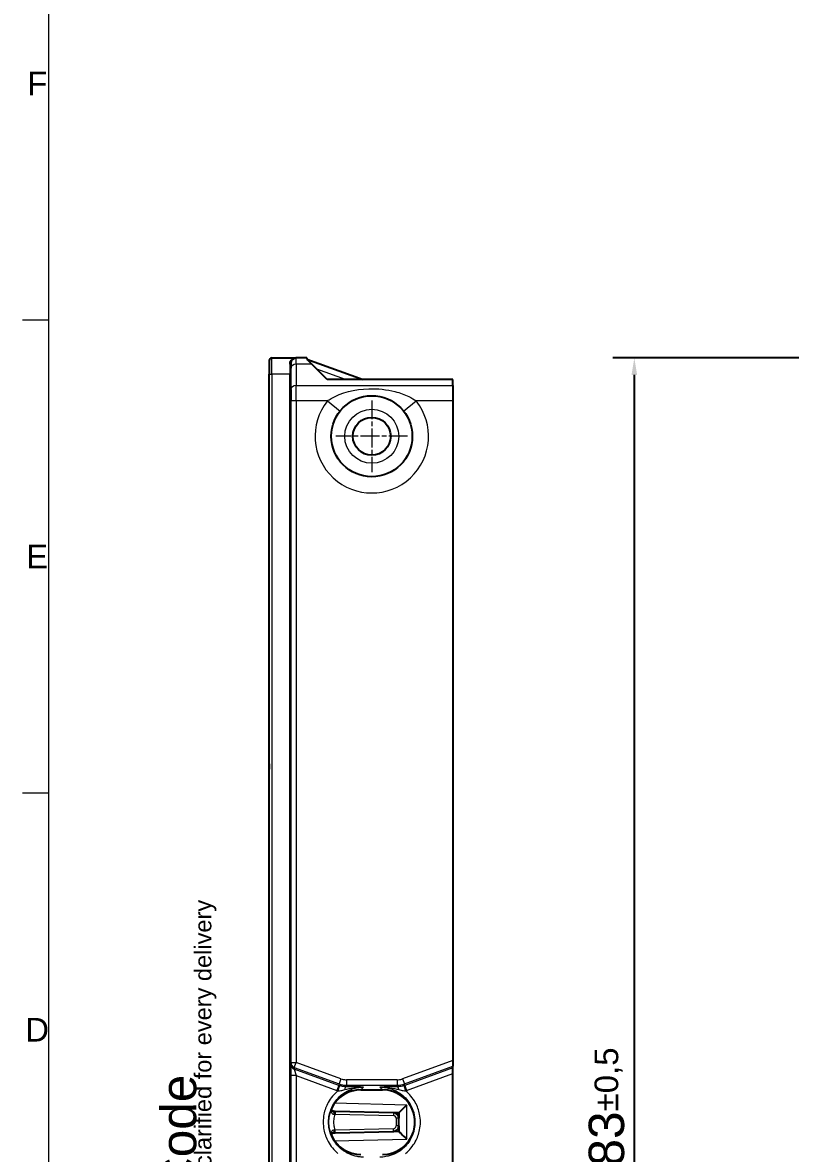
# Model space of a CAD drawing. Header units: millimetres. Extents: x 0 to 1486, y 0 to 1051.
# Drawn here: x 20.1 to 162.3, y 283.7 to 493.1 of the extents above; entities that cross this region are included whole.
import ezdxf

# ---------------------------------------------------------------- set-up
doc = ezdxf.new("R2010")
doc.units = ezdxf.units.MM
doc.header["$LTSCALE"] = 1.25
doc.linetypes.add('CHAIN', pattern=[0.3543, 0.2362, -0.0295, 0.0591, -0.0295])
for name, color, linetype, lineweight, true_color in [('Bemaßungen(DIN)', 7, 'Continuous', 5, 0x262659), ('Mittelpunktmarkierung(DIN)', 7, 'Continuous', 9, 0x262659), ('Sichtbare Kanten(DIN)', 7, 'Continuous', 25, 0x262659), ('Sichtbare tangentiale Kanten(DIN)', 7, 'Continuous', 15, 0x1a1a3e), ('Skizziergeometrie(DIN)', 7, 'Continuous', 9, 0x262659), ('Symbole(DIN)', 7, 'Continuous', 15, 0x262659)]:
    doc.layers.add(name, color=color, linetype=linetype, lineweight=lineweight, true_color=true_color)
doc.styles.add('Aktuell-DIN', font='arial.ttf')
doc.styles.add('Aktuell-DINGroßer Text', font='arial.ttf')
doc.dimstyles.new('STANDARD-DIN', dxfattribs={"dimscale": 1.25, "dimtxt": 5.25, "dimasz": 2.5, "dimexe": 3.175, "dimexo": 0, "dimgap": 0.8, "dimtad": 1, "dimrnd": 1e-08, "dimtxsty": 'Aktuell-DINGroßer Text', "dimcen": 0.09, "dimdle": 10, "dimclrd": 256, "dimclre": 256, "dimclrt": 256, "dimazin": 2, "dimtfac": 0.666667, "dimtmove": 0, "dimatfit": 3, "dimfxl": 1, "dimtolj": 1, "dimlwd": 25, "dimlwe": 25, "dimarcsym": 0})

# ---------------------------------------------------------------- blocks, each defined once
blk = doc.blocks.new('Ränder Standardrahmen')
at = {"layer": 'Skizziergeometrie(DIN)'}
for p, q in [((20, 350.42), (16.1, 350.42)), ((20, 280.33), (16.1, 280.33))]:
    blk.add_line(p, q, dxfattribs=at)
at = {"layer": 'Skizziergeometrie(DIN)', "flags": 128}
blk.add_lwpolyline([(20, 20), (20, 821), (1169, 821), (1169, 20), (20, 20)], dxfattribs=at)
at = {"layer": 'Symbole(DIN)', "color": 179, "true_color": 0x262659, "char_height": 3.5, "attachment_point": 7, "style": 'Aktuell-DIN'}
for s, insert in [('F', (16.78, 383.71)), ('E', (16.62, 313.63)), ('D', (16.48, 243.54))]:
    blk.add_mtext(s, dxfattribs=dict(at, insert=insert))
blk = doc.blocks.new('*D11')
at = {"layer": 'Bemaßungen(DIN)', "color": 250, "linetype": 'Continuous', "lineweight": 25, "true_color": 0x3f3f3f, "transparency": 16777216}
for p, q in [((209.14, 431.01), (129.4, 431.01)), ((133.37, 427.88), (133.37, 151.13)), ((209.14, 148.01), (129.4, 148.01))]:
    blk.add_line(p, q, dxfattribs=at)
at = {"layer": 'Bemaßungen(DIN)', "color": 250, "linetype": 'Continuous', "true_color": 0x3f3f3f, "transparency": 16777216}
for points in [[(132.85, 427.88), (133.89, 427.88), (133.37, 431.01)], [(132.85, 151.13), (133.89, 151.13), (133.37, 148.01)]]:
    blk.add_solid(points, dxfattribs=at)
at = {"layer": 'Defpoints', "color": 0, "linetype": 'Continuous', "transparency": 16777216}
for p in [(209.14, 431.01), (133.37, 148.01), (209.14, 148.01)]:
    blk.add_point(p, dxfattribs=at)
at = {"layer": 'Bemaßungen(DIN)', "color": 179, "linetype": 'Continuous', "lineweight": 25, "true_color": 0x262659, "transparency": 16777216, "insert": (124.92, 276.19), "char_height": 6.5625, "attachment_point": 1, "rotation": 90, "style": 'Aktuell-DINGroßer Text'}
blk.add_mtext('\\A1;283{\\H4.375;±0,5}', dxfattribs=at)

msp = doc.modelspace()

# ---------------------------------------------------------------- linework, layer by layer
at = {"layer": 'Mittelpunktmarkierung(DIN)', "linetype": 'CHAIN', "ltscale": 11.778699}
for p, q in [((84.766, 423.133), (84.766, 409.883)), ((91.391, 416.508), (78.141, 416.508))]:
    msp.add_line(p, q, dxfattribs=at)
at = {"layer": 'Sichtbare Kanten(DIN)'}
for p, q in [((65.766, 430.508), (65.766, 428.008)), ((66.266, 431.008), (70.766, 431.008)), ((69.766, 430.008), (69.766, 429.129)), ((72.766, 431.008), (70.766, 431.008)), ((72.766, 431.008), (72.766, 430.758)), ((72.766, 430.795), (83.171, 427.008)), ((72.766, 430.758), (73.687, 429.837)), ((76.516, 427.008), (73.687, 429.837)), ((65.766, 151.008), (65.766, 428.008)), ((69.766, 425.173), (69.766, 429.129)), ((69.766, 425.173), (69.766, 423.051)), ((99.766, 427.008), (76.516, 427.008)), ((99.766, 425.88), (99.766, 427.008)), ((99.766, 425.88), (99.766, 423.051)), ((69.766, 300.543), (69.766, 423.051)), ((99.766, 423.051), (99.766, 300.907)), ((65.766, 405.531), (65.761, 405.531)), ((65.761, 405.445), (65.761, 405.531)), ((65.766, 405.445), (65.761, 405.445)), ((65.761, 405.272), (65.761, 405.445)), ((65.766, 405.272), (65.761, 405.272)), ((65.761, 405.185), (65.761, 405.272)), ((65.766, 405.185), (65.761, 405.185)), ((65.766, 360.358), (65.761, 360.358)), ((65.761, 355.848), (65.761, 360.358)), ((65.756, 355.858), (65.756, 354.858)), ((65.761, 355.858), (65.756, 355.858)), ((65.761, 354.858), (65.756, 354.858)), ((65.766, 355.848), (65.761, 355.848)), ((65.761, 354.868), (65.766, 354.868)), ((65.761, 350.358), (65.761, 354.868)), ((65.766, 350.358), (65.761, 350.358)), ((69.766, 300.244), (69.766, 300.543)), ((69.766, 298.117), (69.766, 300.244)), ((99.766, 300.907), (99.766, 299.844)), ((99.766, 299.544), (99.766, 299.844)), ((99.766, 298.48), (99.766, 299.544)), ((69.766, 280.9), (69.766, 298.117)), ((99.766, 280.536), (99.766, 298.48)), ((82.766, 295.508), (86.766, 295.508)), ((78.002, 291.493), (77.693, 291.501)), ((88.79, 291.23), (78.002, 291.493)), ((89.766, 291.206), (88.79, 291.23)), ((89.766, 291.206), (89.766, 290.23)), ((89.766, 291.206), (89.766, 291.206)), ((89.766, 288.786), (89.766, 290.23)), ((77.693, 287.515), (78.002, 287.523)), ((78.002, 287.523), (88.79, 287.787)), ((88.79, 287.787), (89.766, 287.81)), ((89.766, 288.786), (89.766, 287.81)), ((89.766, 287.81), (89.766, 287.81))]:
    msp.add_line(p, q, dxfattribs=at)
for radius in [7.5, 3.5]:
    msp.add_circle((84.766, 416.508), radius, dxfattribs=at)
for centre, radius, start, end in [((66.266, 430.508), 0.5, 90, 180), ((70.766, 430.008), 1, 90, 180), ((82.766, 289.508), 6, 90, 154.70578), ((86.766, 289.508), 6, 17.23411, 90), ((88.766, 290.23), 1, 0, 88.6), ((86.766, 289.508), 6, 342.76589, 17.23411), ((82.766, 289.508), 6, 205.29422, 270), ((86.766, 289.508), 6, 270, 342.76589), ((88.766, 288.786), 1, 271.4, 0)]:
    msp.add_arc(centre, radius, start, end, dxfattribs=at)
for centre, major_axis, start_param, end_param in [((91.266, 292.67), (1.5, 1.464), 1.5842061, 3.1288225), ((91.266, 286.347), (-1.5, 1.464), 0.0127702, 1.5573866)]:
    msp.add_ellipse(centre, major_axis=major_axis, ratio=0.0130868, start_param=start_param, end_param=end_param, dxfattribs=at)
for points, knots in [([(77.341, 292.072), (77.313, 292.012), (77.3, 291.945), (77.307, 291.812), (77.327, 291.747), (77.364, 291.688), (77.366, 291.685), (77.368, 291.682)], [0, 0, 0, 0, 0.4969575, 0.4969575, 0.9939149, 0.9939149, 1.0208147, 1.0208147, 1.0208147, 1.0208147]), ([(77.693, 291.501), (77.667, 291.502), (77.641, 291.505), (77.577, 291.519), (77.54, 291.534), (77.464, 291.576), (77.429, 291.606), (77.388, 291.653), (77.378, 291.667), (77.368, 291.681)], [-0.22924203, -0.22924203, -0.22924203, -0.22924203, -0.21123389, -0.21123389, -0.18242086, -0.18242086, -0.14496393, -0.14496393, -0.12920905, -0.12920905, -0.12920905, -0.12920905]), ([(77.368, 287.334), (77.366, 287.331), (77.364, 287.328), (77.327, 287.269), (77.307, 287.204), (77.3, 287.071), (77.313, 287.004), (77.341, 286.945)], [0.9670152, 0.9670152, 0.9670152, 0.9670152, 0.9939149, 0.9939149, 1.4908724, 1.4908724, 1.9878298, 1.9878298, 1.9878298, 1.9878298]), ([(77.368, 287.334), (77.368, 287.334), (77.368, 287.334), (77.368, 287.334), (77.389, 287.367), (77.417, 287.398), (77.475, 287.446), (77.503, 287.464), (77.563, 287.492), (77.595, 287.502), (77.649, 287.512), (77.671, 287.515), (77.693, 287.515)], [-0.10003204, -0.10003204, -0.10003204, -0.10003204, -0.10003166, -0.10003166, -0.10003166, -0.06495635, -0.06495635, -0.03926769, -0.03926769, -0.01510296, -0.01510296, 0, 0, 0, 0])]:
    msp.add_open_spline(points, degree=3, knots=knots, dxfattribs=at)
at = {"layer": 'Sichtbare tangentiale Kanten(DIN)'}
for p, q in [((66.266, 428.008), (66.266, 431.008)), ((69.566, 429.883), (69.566, 428.008)), ((70.766, 429.837), (70.766, 431.008)), ((70.766, 429.837), (70.766, 425.88)), ((73.687, 429.837), (70.766, 429.837)), ((65.766, 428.008), (66.266, 428.008)), ((69.566, 428.008), (66.266, 428.008)), ((66.266, 428.008), (66.266, 151.008)), ((69.766, 428.008), (69.566, 428.008)), ((69.566, 151.008), (69.566, 428.008)), ((79.92, 427.008), (74.567, 428.956)), ((70.766, 423.051), (70.766, 425.88)), ((70.766, 425.88), (99.766, 425.88)), ((70.766, 423.051), (69.766, 423.051)), ((70.766, 423.051), (70.766, 300.543)), ((76.554, 423.051), (70.766, 423.051)), ((76.554, 423.051), (78.9, 421.182)), ((90.631, 421.182), (92.978, 423.051)), ((99.766, 423.051), (92.978, 423.051)), ((69.766, 300.543), (70.766, 300.543)), ((70.424, 299.604), (70.766, 300.543)), ((70.424, 299.604), (70.424, 299.304)), ((70.424, 299.604), (78.71, 296.589)), ((79.052, 297.528), (70.766, 300.543)), ((99.766, 300.907), (90.48, 297.528)), ((90.822, 296.589), (99.766, 299.844)), ((99.766, 299.544), (90.871, 296.307)), ((70.766, 298.117), (69.766, 298.117)), ((70.424, 299.304), (70.766, 298.117)), ((78.66, 296.307), (70.424, 299.304)), ((70.766, 298.117), (70.766, 280.9)), ((70.766, 298.117), (78.318, 295.368)), ((79.052, 297.528), (78.71, 296.589)), ((89.454, 297.347), (80.077, 297.347)), ((80.077, 297.347), (80.077, 296.347)), ((89.454, 297.347), (89.454, 296.347)), ((90.48, 297.528), (90.822, 296.589)), ((91.213, 295.368), (99.766, 298.48)), ((78.66, 296.307), (78.318, 295.368)), ((78.814, 296.254), (78.511, 295.302)), ((78.71, 296.589), (78.66, 296.307)), ((80.025, 296.055), (80.077, 296.347)), ((80.077, 296.347), (89.454, 296.347)), ((82.766, 295.508), (83.256, 295.998)), ((86.276, 295.998), (86.766, 295.508)), ((89.454, 296.347), (89.506, 296.055)), ((90.718, 296.254), (91.022, 295.302)), ((90.871, 296.307), (90.822, 296.589)), ((90.871, 296.307), (91.213, 295.368)), ((91.226, 292.67), (77.883, 292.996)), ((78.002, 291.493), (77.99, 290.994)), ((88.79, 291.23), (88.778, 290.73)), ((91.226, 286.347), (91.226, 292.67)), ((77.99, 290.994), (88.778, 290.73)), ((89.766, 290.23), (89.266, 290.23)), ((89.266, 290.23), (89.266, 288.786)), ((88.778, 288.286), (77.99, 288.023)), ((78.002, 287.523), (77.99, 288.023)), ((88.79, 287.787), (88.778, 288.286)), ((89.766, 288.786), (89.266, 288.786)), ((77.883, 286.021), (91.226, 286.347))]:
    msp.add_line(p, q, dxfattribs=at)
msp.add_circle((84.766, 416.508), 5, dxfattribs=at)
for centre, radius, start, end in [((84.766, 416.508), 10.5, 141.45298, 38.54702), ((88.766, 290.23), 0.5, 0, 88.6), ((88.766, 288.786), 0.5, 271.4, 0)]:
    msp.add_arc(centre, radius, start, end, dxfattribs=at)
for centre, major_axis, ratio, start_param, end_param in [((69.566, 430.008), (0.2, 0), 0.625, 4.712389, 6.2831853), ((70.766, 429.129), (-1, 0), 0.7071068, 4.712389, 6.2831853), ((70.766, 425.173), (-1, 0), 0.7071068, 4.712389, 6.2831853), ((70.766, 300.543), (-1, 0), 0.9993102, 0, 1.2219522), ((70.766, 300.244), (-1, 0), 0.9993102, 0, 1.2219522), ((80.028, 300.069), (-0.869, -4.927), 0.9993719, 6.1087598, 6.1494074), ((80.028, 300.069), (-0.695, -3.943), 0.9990583, 6.1087598, 6.1494074), ((80.078, 300.349), (-0.695, -3.94), 0.9996858, 6.1087598, 6.4576108), ((80.025, 295.055), (0.011, 1), 0.3086927, 0.0366997, 1.0938503), ((89.454, 300.349), (0.695, -3.94), 0.9996858, 6.1087598, 6.4576108), ((89.506, 295.055), (-0.011, 1), 0.3090376, 5.1896923, 6.2464813), ((89.503, 300.069), (0.695, -3.943), 0.9990583, 0.1339366, 0.1744255), ((89.503, 300.069), (0.869, -4.927), 0.9993719, 0.1339366, 0.1744255), ((76.949, 291.408), (0.418, 0.275), 0.6568606, 5.1968358, 6.2792333), ((77.681, 291.001), (0.012, 0.5), 0.1924926, 4.6613674, 6.2831853), ((76.949, 287.608), (0.418, -0.275), 0.6568606, 0.003952, 1.0863495), ((77.681, 288.015), (0.012, -0.5), 0.1924926, 0, 1.6218179)]:
    msp.add_ellipse(centre, major_axis=major_axis, ratio=ratio, start_param=start_param, end_param=end_param, dxfattribs=at)
for points, knots in [([(69.566, 429.883), (69.566, 430), (69.585, 430.111), (69.67, 430.372), (69.754, 430.506), (69.984, 430.757), (70.138, 430.856), (70.452, 430.98), (70.61, 431.008), (70.766, 431.008)], [-0.31213196, -0.31213196, -0.31213196, -0.31213196, -0.2641586, -0.2641586, -0.18740123, -0.18740123, -0.08891825, -0.08891825, 0.00076641, 0.00076641, 0.00076641, 0.00076641]), ([(76.554, 423.051), (76.77, 423.206), (77, 423.356), (79.082, 424.578), (81.591, 425.229), (85.901, 425.352), (87.567, 425.17), (89.992, 424.549), (90.854, 424.236), (92.124, 423.608), (92.576, 423.34), (92.978, 423.051)], [-1.8951846, -1.8951846, -1.8951846, -1.8951846, -1.7910672, -1.7910672, -0.9984774, -0.9984774, -0.5031088, -0.5031088, -0.1935034, -0.1935034, 0, 0, 0, 0]), ([(79.052, 297.528), (79.333, 297.425), (79.63, 297.365), (79.979, 297.348), (80.028, 297.347), (80.077, 297.347)], [-0.17442551, -0.17442551, -0.17442551, -0.17442551, 0.12539741, 0.12539741, 0.17442551, 0.17442551, 0.17442551, 0.17442551]), ([(89.454, 297.347), (89.754, 297.347), (90.054, 297.392), (90.387, 297.495), (90.434, 297.511), (90.48, 297.528)], [-0.17442551, -0.17442551, -0.17442551, -0.17442551, 0.12539741, 0.12539741, 0.17442551, 0.17442551, 0.17442551, 0.17442551]), ([(78.511, 295.302), (77.774, 294.699), (77.155, 293.955), (76.324, 292.447), (76.057, 291.715), (75.814, 290.487), (75.767, 290.006), (75.766, 289.524), (75.765, 289.043), (75.81, 288.561), (76.048, 287.331), (76.312, 286.598), (77.142, 285.077), (77.767, 284.323), (78.511, 283.714)], [0.513899, 0.513899, 0.513899, 0.513899, 0.799271, 0.799271, 1.0303619, 1.0303619, 1.1747937, 1.1747937, 1.1747937, 1.3192686, 1.3192686, 1.5504286, 1.5504286, 1.8388807, 1.8388807, 1.8388807, 1.8388807]), ([(83.256, 283.018), (83.111, 283.018), (82.961, 283.023), (82.666, 283.044), (82.519, 283.059), (82.27, 283.093), (82.168, 283.11), (81.033, 283.322), (80.049, 283.77), (78.545, 284.961), (77.974, 285.638), (77.239, 286.986), (77.01, 287.622), (76.804, 288.687), (76.765, 289.105), (76.766, 289.522), (76.767, 289.939), (76.808, 290.356), (77.018, 291.42), (77.249, 292.055), (77.99, 293.399), (78.563, 294.074), (80.072, 295.259), (81.058, 295.703), (82.191, 295.91), (82.292, 295.926), (82.535, 295.959), (82.679, 295.974), (82.968, 295.993), (83.114, 295.998), (83.256, 295.998)], [-2.3527797, -2.3527797, -2.3527797, -2.3527797, -2.3016425, -2.3016425, -2.2505052, -2.2505052, -2.2146586, -2.2146586, -1.8509365, -1.8509365, -1.5504286, -1.5504286, -1.3192686, -1.3192686, -1.1747937, -1.1747937, -1.1747937, -1.0303619, -1.0303619, -0.799271, -0.799271, -0.4988529, -0.4988529, -0.1351309, -0.1351309, -0.1000076, -0.1000076, -0.0500038, -0.0500038, 0, 0, 0, 0]), ([(78.511, 295.302), (78.676, 295.307), (78.854, 295.326), (79.266, 295.396), (79.503, 295.451), (79.756, 295.518)], [-0.15781046, -0.15781046, -0.15781046, -0.15781046, -0.08556942, -0.08556942, 0, 0, 0, 0]), ([(80.025, 296.055), (79.808, 296.058), (79.59, 296.078), (79.184, 296.15), (78.997, 296.196), (78.814, 296.254)], [0, 0, 0, 0, 0.08556942, 0.08556942, 0.15781046, 0.15781046, 0.15781046, 0.15781046]), ([(79.756, 295.518), (80.292, 295.659), (80.86, 295.785), (81.737, 295.914), (82.032, 295.947), (82.482, 295.979), (82.637, 295.988), (82.946, 295.998), (83.1, 296), (83.256, 295.998)], [-0.36094258, -0.36094258, -0.36094258, -0.36094258, -0.17991334, -0.17991334, -0.09086043, -0.09086043, -0.04487227, -0.04487227, 0.00111587, 0.00111587, 0.00111587, 0.00111587]), ([(83.256, 295.998), (83.127, 296.001), (82.994, 296.004), (82.731, 296.009), (82.599, 296.012), (82.209, 296.02), (81.95, 296.025), (81.152, 296.04), (80.599, 296.048), (80.025, 296.055)], [-0.00111587, -0.00111587, -0.00111587, -0.00111587, 0.04487227, 0.04487227, 0.09086043, 0.09086043, 0.17991334, 0.17991334, 0.36094258, 0.36094258, 0.36094258, 0.36094258]), ([(89.506, 296.055), (88.946, 296.048), (88.405, 296.04), (87.335, 296.02), (86.804, 296.009), (86.276, 295.998)], [0, 0, 0, 0, 0.1767677, 0.1767677, 0.36200349, 0.36200349, 0.36200349, 0.36200349]), ([(86.276, 295.998), (86.9, 296.004), (87.525, 295.955), (88.699, 295.779), (89.253, 295.656), (89.775, 295.518)], [-0.36200349, -0.36200349, -0.36200349, -0.36200349, -0.1767677, -0.1767677, 0, 0, 0, 0]), ([(86.276, 295.998), (86.652, 295.998), (87.028, 295.965), (88.434, 295.718), (89.423, 295.28), (90.946, 294.099), (91.527, 293.42), (92.279, 292.065), (92.513, 291.425), (92.725, 290.35), (92.766, 289.929), (92.766, 289.508), (92.766, 289.087), (92.725, 288.666), (92.513, 287.592), (92.279, 286.951), (91.527, 285.596), (90.946, 284.917), (89.423, 283.736), (88.434, 283.298), (87.028, 283.051), (86.652, 283.018), (86.276, 283.018)], [-2.4565815, -2.4565815, -2.4565815, -2.4565815, -2.3263434, -2.3263434, -1.9624607, -1.9624607, -1.6592076, -1.6592076, -1.425936, -1.425936, -1.2801413, -1.2801413, -1.2801413, -1.1343465, -1.1343465, -0.9010749, -0.9010749, -0.5978218, -0.5978218, -0.2339391, -0.2339391, -0.103701, -0.103701, -0.103701, -0.103701]), ([(90.718, 296.254), (90.558, 296.203), (90.395, 296.162), (89.988, 296.083), (89.746, 296.058), (89.506, 296.055)], [-0.15790026, -0.15790026, -0.15790026, -0.15790026, -0.09476594, -0.09476594, 0, 0, 0, 0]), ([(89.775, 295.518), (90.056, 295.444), (90.317, 295.385), (90.723, 295.322), (90.877, 295.307), (91.022, 295.302)], [0, 0, 0, 0, 0.09476594, 0.09476594, 0.15790026, 0.15790026, 0.15790026, 0.15790026]), ([(91.022, 283.714), (91.752, 284.313), (92.369, 285.051), (93.204, 286.557), (93.474, 287.296), (93.718, 288.536), (93.766, 289.022), (93.766, 289.508), (93.766, 289.994), (93.718, 290.48), (93.474, 291.72), (93.204, 292.459), (92.369, 293.965), (91.752, 294.704), (91.022, 295.302)], [0.6176743, 0.6176743, 0.6176743, 0.6176743, 0.9010749, 0.9010749, 1.1343465, 1.1343465, 1.2801413, 1.2801413, 1.2801413, 1.425936, 1.425936, 1.6592076, 1.6592076, 1.9426083, 1.9426083, 1.9426083, 1.9426083]), ([(77.109, 291.515), (77.012, 291.238), (76.934, 290.954), (76.803, 290.284), (76.766, 289.896), (76.766, 289.508), (76.766, 289.12), (76.803, 288.732), (76.934, 288.062), (77.012, 287.778), (77.109, 287.501)], [-0.96139313, -0.96139313, -0.96139313, -0.96139313, -0.88784824, -0.88784824, -0.79070262, -0.79070262, -0.79070262, -0.693557, -0.693557, -0.62001211, -0.62001211, -0.62001211, -0.62001211]), ([(77.337, 292.071), (77.319, 292.032), (77.303, 291.992), (77.246, 291.819), (77.228, 291.68), (77.249, 291.457), (77.269, 291.372), (77.304, 291.293)], [-0.13480566, -0.13480566, -0.13480566, -0.13480566, -0.11297853, -0.11297853, -0.04345328, -0.04345328, 0, 0, 0, 0]), ([(77.368, 291.682), (77.341, 291.722), (77.323, 291.766), (77.295, 291.879), (77.298, 291.948), (77.321, 292.032), (77.328, 292.052), (77.337, 292.071)], [0, 0, 0, 0, 0.04345328, 0.04345328, 0.11297853, 0.11297853, 0.13480566, 0.13480566, 0.13480566, 0.13480566]), ([(77.304, 291.293), (77.316, 291.265), (77.33, 291.237), (77.385, 291.147), (77.435, 291.09), (77.544, 291.015), (77.599, 290.991), (77.696, 290.972), (77.735, 290.97), (77.776, 290.973)], [0.12920376, 0.12920376, 0.12920376, 0.12920376, 0.14496393, 0.14496393, 0.18242086, 0.18242086, 0.21123389, 0.21123389, 0.22924203, 0.22924203, 0.22924203, 0.22924203]), ([(77.341, 292.072), (77.341, 292.072), (77.34, 292.072), (77.34, 292.071), (77.339, 292.071), (77.339, 292.071), (77.338, 292.071), (77.338, 292.071), (77.337, 292.071)], [0, 0, 0, 0, 0.025099627, 0.025099627, 0.050199255, 0.050199255, 0.050199255, 0.099671934, 0.099671934, 0.099671934, 0.099671934]), ([(77.99, 288.023), (77.937, 288.194), (77.893, 288.367), (77.797, 288.86), (77.766, 289.184), (77.766, 289.508), (77.766, 289.832), (77.797, 290.156), (77.893, 290.649), (77.937, 290.823), (77.99, 290.994)], [0.63992617, 0.63992617, 0.63992617, 0.63992617, 0.693557, 0.693557, 0.79070262, 0.79070262, 0.79070262, 0.88784824, 0.88784824, 0.94147907, 0.94147907, 0.94147907, 0.94147907]), ([(77.776, 290.973), (77.811, 290.976), (77.847, 290.98), (77.918, 290.986), (77.954, 290.99), (77.99, 290.994)], [0, 0, 0, 0, 0.01556188, 0.01556188, 0.03112376, 0.03112376, 0.03112376, 0.03112376]), ([(77.304, 287.723), (77.28, 287.669), (77.263, 287.612), (77.235, 287.461), (77.233, 287.366), (77.257, 287.159), (77.289, 287.048), (77.337, 286.945)], [-0.13410046, -0.13410046, -0.13410046, -0.13410046, -0.10430999, -0.10430999, -0.05664525, -0.05664525, 0.0007052, 0.0007052, 0.0007052, 0.0007052]), ([(77.337, 286.945), (77.314, 286.995), (77.302, 287.05), (77.3, 287.153), (77.307, 287.2), (77.335, 287.277), (77.349, 287.307), (77.368, 287.334)], [-0.0007052, -0.0007052, -0.0007052, -0.0007052, 0.05664525, 0.05664525, 0.10430999, 0.10430999, 0.13410046, 0.13410046, 0.13410046, 0.13410046]), ([(77.776, 288.043), (77.742, 288.046), (77.709, 288.045), (77.626, 288.033), (77.578, 288.016), (77.49, 287.967), (77.45, 287.935), (77.368, 287.846), (77.331, 287.787), (77.304, 287.723), (77.304, 287.723), (77.304, 287.723), (77.304, 287.723)], [0, 0, 0, 0, 0.01510296, 0.01510296, 0.03926769, 0.03926769, 0.06495635, 0.06495635, 0.10003166, 0.10003166, 0.10003166, 0.10003733, 0.10003733, 0.10003733, 0.10003733]), ([(77.337, 286.945), (77.338, 286.945), (77.338, 286.945), (77.339, 286.945), (77.339, 286.945), (77.34, 286.945), (77.34, 286.945), (77.341, 286.945), (77.341, 286.945)], [1.303806042, 1.303806042, 1.303806042, 1.303806042, 1.353278721, 1.353278721, 1.353278721, 1.378378348, 1.378378348, 1.403477976, 1.403477976, 1.403477976, 1.403477976]), ([(77.99, 288.023), (77.954, 288.026), (77.918, 288.03), (77.847, 288.037), (77.811, 288.04), (77.776, 288.043)], [-0.03112376, -0.03112376, -0.03112376, -0.03112376, -0.01556188, -0.01556188, 0, 0, 0, 0])]:
    msp.add_open_spline(points, degree=3, knots=knots, dxfattribs=at)
for points in [[(77.109, 291.515), (77.176, 291.704), (77.252, 291.89), (77.337, 292.071)], [(77.337, 286.945), (77.252, 287.127), (77.176, 287.312), (77.109, 287.501)]]:
    msp.add_open_spline(points, degree=3, dxfattribs=at)

# ---------------------------------------------------------------- block references
at = {"xscale": 1.25, "yscale": 1.25, "zscale": 1.25}
msp.add_blockref('Ränder Standardrahmen', (0, 0), dxfattribs=at)

# ---------------------------------------------------------------- texts
at = {"layer": 'Symbole(DIN)', "color": 179, "true_color": 0x262659, "insert": (56.01, 259.576), "char_height": 6.5625, "width": 71.08184, "attachment_point": 7, "rotation": 90, "line_spacing_factor": 0.570124, "style": 'Aktuell-DINGroßer Text'}
msp.add_mtext('{\\H1x;QR-Code\\P\\H0.47619x;have to be clarified for every delivery\\H2.33415x; }', dxfattribs=at)

# ---------------------------------------------------------------- dimensions: what is measured, and where the dimension line sits
at = {"layer": 'Bemaßungen(DIN)', "color": 250, "linetype": 'Continuous', "lineweight": 25, "true_color": 0x3f3f3f}
dim = msp.add_linear_dim(base=(133.373, 148.008), p1=(209.138, 431.008), p2=(209.138, 148.008), angle=270, dimstyle='STANDARD-DIN', override={"dimgap": 0.8, "dimdec": 2, "dimtol": 1, "dimlim": 0, "dimtp": 0.5, "dimtm": 0.5, "dimtdec": 2, "dimtofl": 0, "dimatfit": 1}, dxfattribs=at)
dim.commit()
dim.dimension.update_dxf_attribs({"geometry": '*D11', "text_midpoint": (133.373, 289.508), "dimtype": 160})

doc.saveas('drawing.dxf')
